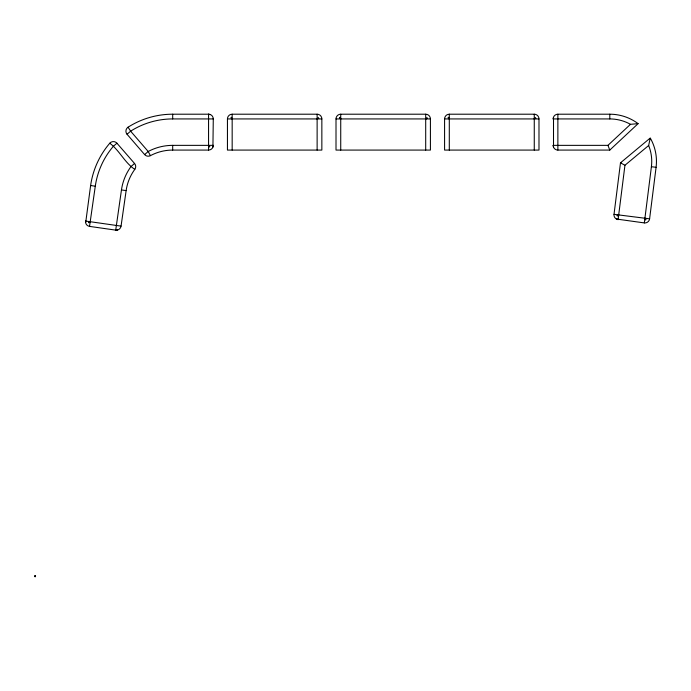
<?xml version="1.0" encoding="UTF-8"?>
<svg xmlns="http://www.w3.org/2000/svg" width="691" height="691" viewBox="0 0 691 691"><rect width="100%" height="100%" fill="white"/><g stroke="black" fill="none" stroke-linecap="round" stroke-linejoin="round"><path stroke-width="1.04" d="M650.196 138.347L648.65 145.507L624.949 165.261L618.108 219.617A4.716 4.716 0 0 1 614.014 214.34L620.492 162.826L650.257 138.027A47.204 47.204 0 0 1 656.087 167.3L649.609 218.822A4.716 4.716 0 0 1 644.332 222.917L616.493 219.047M644.332 222.917L651.406 166.712A42.479 42.479 0 0 0 648.65 145.507M35.327 576.32L35.44 576.795L35.535 575.836C34.438 574.765 34.395 577.745 34.8 576.363M85.719 222.364L90.616 185.534A83.075 83.075 0 0 1 109.774 143.227A4.716 4.716 0 0 1 116.926 143.201L134.555 163.473A4.716 4.716 0 0 1 134.797 169.364A47.204 47.204 0 0 0 126.133 190.612L121.055 226.121A4.716 4.716 0 0 1 115.717 230.129L89.545 226.389A4.716 4.716 0 0 1 85.546 221.051L121.055 226.121M89.545 226.389L95.289 186.199A78.359 78.359 0 0 1 113.359 146.293L116.926 143.201M117.418 230.008L115.717 230.129L121.461 189.939A51.92 51.92 0 0 1 130.996 166.566L134.555 163.473M212.923 147.028L213.277 118.93A4.716 4.716 0 0 0 208.561 114.205L172.69 114.205A83.075 83.075 0 0 0 128.085 127.187A4.716 4.716 0 0 0 127.049 134.261L144.626 154.585A4.716 4.716 0 0 0 150.422 155.656A47.204 47.204 0 0 1 172.69 150.077L208.561 150.077A4.716 4.716 0 0 0 213.277 145.36L172.69 145.36A51.92 51.92 0 0 0 148.202 151.493L144.626 154.585M34.636 576.19L35.44 576.078M212.923 146.639L213.277 145.36M553.508 147.028L553.508 117.651M630.486 124.311L607.933 145.36L553.145 145.36A4.716 4.716 0 0 0 557.87 150.077L609.79 150.077L638.113 123.646L630.486 124.311A42.479 42.479 0 0 0 609.79 118.93L553.145 118.93L553.508 118.239M318.404 117.651L317.126 118.93L318.793 118.239M426.978 117.651L425.699 118.93L427.366 118.239M535.542 117.651L534.264 118.93L535.931 118.239M127.049 134.261L130.625 131.178A78.359 78.359 0 0 1 172.69 118.93L213.277 118.93M617.27 216.041L618.695 214.927L616.951 215.411M88.768 222.804L90.219 221.716L88.465 222.165M115.717 230.129L117.029 229.956M232.167 114.205L317.126 114.205A4.716 4.716 0 0 1 321.851 118.93L321.851 150.077L227.443 150.077L227.443 118.93A4.716 4.716 0 0 1 232.167 114.205L232.167 150.077M340.732 114.205L425.699 114.205A4.716 4.716 0 0 1 430.415 118.93L430.415 150.077L336.007 150.077L336.007 118.93A4.716 4.716 0 0 1 340.732 114.205L340.732 150.077M449.297 114.205L534.264 114.205A4.716 4.716 0 0 1 538.989 118.93L538.989 150.077L444.581 150.077L444.581 118.93A4.716 4.716 0 0 1 449.297 114.205L449.297 150.077M553.145 118.93A4.716 4.716 0 0 1 557.87 114.205L609.79 114.205A47.204 47.204 0 0 1 638.113 123.646M227.443 118.93L321.851 118.93M336.007 118.93L430.415 118.93M444.581 118.93L538.989 118.93M651.406 166.712L656.087 167.3M614.014 214.34L649.609 218.822M90.616 185.534L95.289 186.199M121.461 189.939L126.133 190.612M208.561 150.077L208.561 114.205L209.839 114.568M616.882 219.099L618.108 219.617M208.561 114.205L209.252 114.568M620.924 163.059L620.492 162.826L624.949 165.261M134.797 169.364C124.596 162.653 119.569 150.457 109.774 143.227M448.018 117.651L449.297 118.93L448.606 117.254M339.454 117.651L340.732 118.93L340.041 117.254M230.889 117.651L232.167 118.93L231.468 117.254M209.839 146.639L208.561 145.36L209.252 147.028M646.033 219.66L644.928 218.226L645.403 219.971M128.085 127.187L130.625 131.178L148.202 151.493L150.422 155.656M607.933 145.36L609.79 150.077M85.546 221.051L85.805 221.785M553.145 145.36L553.508 146.639M609.79 114.205L609.79 118.93M557.87 114.205L557.87 150.077M534.264 114.205L534.264 150.077M425.699 114.205L425.699 150.077M317.126 114.205L317.126 150.077M172.69 114.205L172.69 118.93M172.69 145.36L172.69 150.077"/></g></svg>
